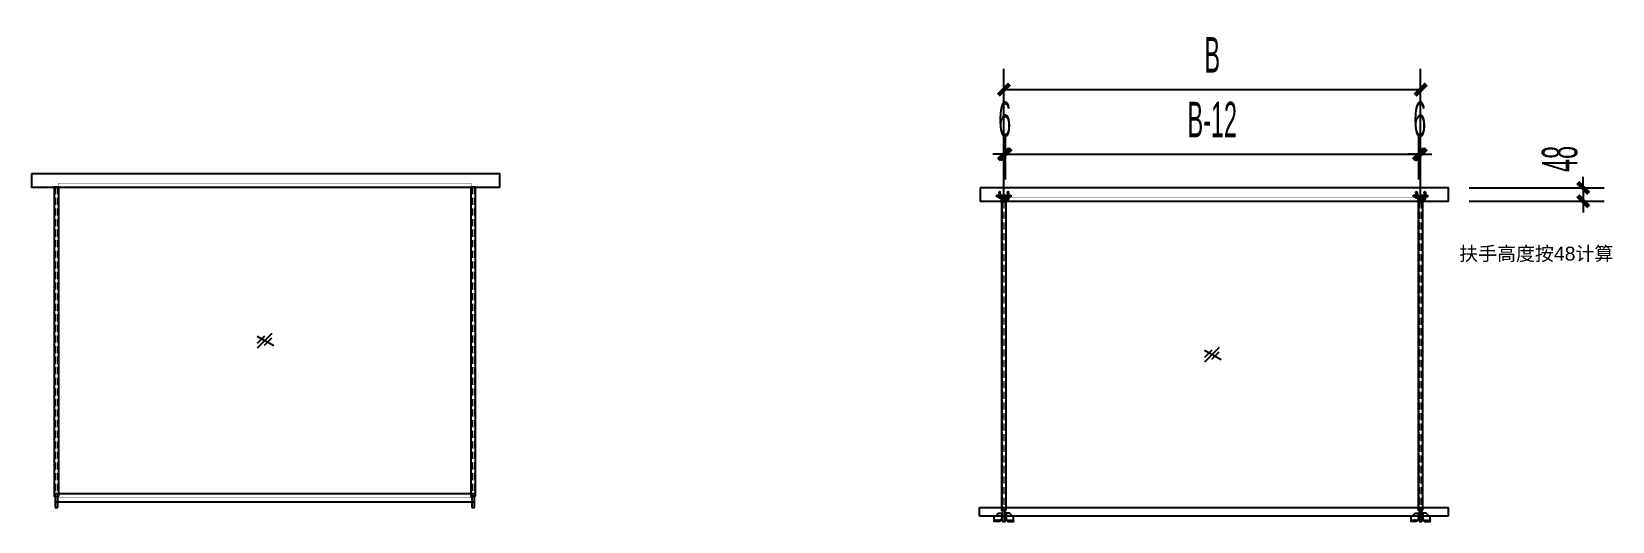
# Model space of a CAD drawing. Header units: millimetres. Extents: x 284 to 5999, y -2764 to 4947.
# Drawn here: x 284 to 5974, y -2764 to -1001 of the extents above.
import ezdxf

# ---------------------------------------------------------------- set-up
doc = ezdxf.new("R2010")
doc.units = ezdxf.units.MM
doc.header["$MEASUREMENT"] = 0
for name, pattern in [('CENTER', [2, 1.25, -0.25, 0.25, -0.25]), ('DASH', [0.35, 0.25, -0.1]), ('DASHED', [19.05, 12.7, -6.35])]:
    doc.linetypes.add(name, pattern=pattern)
for name, color, linetype in [('40钢型材', 34, 'Continuous'), ('@F01_Section_AL', 92, 'Continuous'), ('@F03_Section_Glass', 4, 'Continuous'), ('@F05_Section_Steel', 24, 'Continuous'), ('@F09_Submate', 8, 'Continuous'), ('@F19_DIM', 7, 'Continuous'), ('DIM', 8, 'Continuous'), ('F01_Section_Alu.E', 92, 'Continuous'), ('F05_Section_Plastic', 51, 'Continuous'), ('F06_Section_Steel', 24, 'Continuous'), ('F24_Fill', 251, 'Continuous'), ('pj', 4, 'Continuous'), ('WELD', 8, 'Continuous'), ('XX', 6, 'DASHED'), ('ZX', 1, 'CENTER'), ('图框', 7, 'Continuous')]:
    doc.layers.add(name, color=color, linetype=linetype)
doc.styles.add('_TCH_DIM_T3', font='hztxt_e.shx', dxfattribs={"width": 0.494118, "bigfont": 'hztxt.shx'})
doc.styles.get("Standard").update_dxf_attribs({"font": 'arial.ttf'})
doc.dimstyles.new('_TCH_ARCH&&50', dxfattribs={"dimtxt": 127.5, "dimasz": 40, "dimexe": 75, "dimexo": 75, "dimgap": 61.25, "dimtad": 1, "dimdec": 1, "dimzin": 12, "dimdsep": 46, "dimtxsty": '_TCH_DIM_T3', "dimblk": 'ARCHTICK', "dimcen": 0.09, "dimclrt": 7, "dimazin": 2, "dimtfac": 1, "dimtdec": 1, "dimtix": 1, "dimtmove": 2, "dimatfit": 3, "dimldrblk": 'ARCHTICK', "dimfxl": 50, "dimtolj": 1, "dimtzin": 0, "dimarcsym": 0})

# ---------------------------------------------------------------- blocks, each defined once
blk = doc.blocks.new('Railing_B_A$C2D332B79')
at = {"layer": 'DIM'}
for p, q in [((0, 280), (399, 58)), ((10, 110), (185, 286)), ((176, 65), (352, 241))]:
    blk.add_line(p, q, dxfattribs=at)
at = {"layer": 'DIM', "linetype": 'DASHED', "ltscale": 450}
blk.add_line((7, 0), (358, 351), dxfattribs=at)
blk = doc.blocks.new('Railing_B_肋板')
at = {"layer": '@F05_Section_Steel', "elevation": 0}
blk.add_lwpolyline([(-135353.8, 59079.8), (-135373.8, 59079.8), (-135373.8, 59094.8), (-135358.8, 59109.8), (-135343.8, 59109.8), (-135343.8, 59089.8)], close=True, dxfattribs=at)
at = {"layer": 'WELD'}
for centre, start, end in [((-135369.8, 59079.8, 0), 60, 180), ((-135365.8, 59079.8, 0), 60, 180), ((-135365.8, 59079.8, 0), 120, 180), ((-135361.8, 59079.8, 0), 60, 180), ((-135361.8, 59079.8, 0), 120, 180), ((-135357.8, 59079.8, 0), 60, 180), ((-135357.8, 59079.8, 0), 120, 180), ((-135353.8, 59079.8, 0), 60, 180), ((-135353.8, 59079.8, 0), 120, 180), ((-135349.8, 59079.8, 0), 90, 180), ((-135349.8, 59079.8, 0), 120, 180), ((-135343.8, 59105.8, 0), 90, 210), ((-135343.8, 59101.8, 0), 90, 210), ((-135343.8, 59097.8, 0), 90, 210), ((-135343.8, 59093.8, 0), 90, 210), ((-135343.8, 59089.8, 0), 90, 210), ((-135343.8, 59085.8, 0), 90, 180), ((-135343.8, 59101.8, 0), 90, 150), ((-135343.8, 59097.8, 0), 90, 150), ((-135343.8, 59093.8, 0), 90, 150), ((-135343.8, 59089.8, 0), 90, 150), ((-135343.8, 59085.8, 0), 90, 150)]:
    blk.add_arc(centre, 4, start, end, dxfattribs=at)
blk = doc.blocks.new('*U12')
at = {"layer": 'F24_Fill'}
h = blk.add_hatch(dxfattribs=at)
h.set_pattern_fill('塑料', color=256)
h.set_pattern_definition([(45, (0, -3.6338), (-1.76777, 1.76777), []), (45, (1.1785, -3.6338), (-1.76777, 1.76777), []), (135, (2.0207, -3.0744), (-1.76777, -1.76777), [1.23333, -1.26667])])
h.paths.add_polyline_path([(0, 10.7), (1, 10.7), (1, 35.7), (0, 35.7)])
at = {"layer": 'F05_Section_Plastic', "linetype": 'DASH', "ltscale": 10}
blk.add_lwpolyline([(0, 10.7), (1, 10.7), (1, 35.7), (0, 35.7)], close=True, dxfattribs=at)
blk = doc.blocks.new('*U18')
at = {"layer": 'pj'}
for p, q in [((-2.1, 0), (-2.1, -0.5)), ((-2.5, -0.8), (2.5, -0.4)), ((-2.5, -0.8), (2.5, -0.4)), ((-2.1, -0.5), (-2.5, -0.8)), ((-2.5, -0.8), (-2.5, -0.8)), ((-2.5, -0.8), (-2.1, -1.1)), ((-2.5, -1.6), (2.5, -1.2)), ((-2.5, -1.6), (2.5, -1.2)), ((-2.1, -1.3), (-2.5, -1.6)), ((-2.5, -1.6), (-2.5, -1.6)), ((-2.5, -1.6), (-2.1, -1.9)), ((-2.5, -2.4), (2.5, -2)), ((-2.5, -2.4), (2.5, -2)), ((-2.5, -2.4), (-2.1, -2.1)), ((-2.1, -2.7), (-2.5, -2.4)), ((-2.5, -2.4), (-2.5, -2.4)), ((-2.5, -3.2), (2.5, -2.8)), ((-2.5, -3.2), (2.5, -2.8)), ((-2.5, -3.2), (-2.1, -2.9)), ((-2.5, -3.2), (-2.5, -3.2)), ((-2.1, -3.5), (-2.5, -3.2)), ((-2.5, -4), (2.5, -3.6)), ((-2.5, -4), (2.5, -3.6)), ((-2.5, -4), (-2.1, -3.7)), ((-2.5, -4), (-2.5, -4)), ((-2.1, -4.3), (-2.5, -4)), ((-2.5, -4.8), (2.5, -4.4)), ((-2.5, -4.8), (2.5, -4.4)), ((-2.5, -4.8), (-2.1, -4.5)), ((-2.5, -4.8), (-2.5, -4.8)), ((-2.1, -5.1), (-2.5, -4.8)), ((-2.5, -5.6), (2.5, -5.2)), ((-2.5, -5.6), (2.5, -5.2)), ((-2.5, -5.6), (-2.1, -5.3)), ((-2.5, -5.6), (-2.5, -5.6)), ((-2.1, -5.9), (-2.5, -5.6)), ((-2.5, -6.4), (2.5, -6)), ((-2.5, -6.4), (2.5, -6)), ((-2.5, -6.4), (-2.1, -6.1)), ((-2.5, -6.4), (-2.5, -6.4)), ((-2.1, -6.7), (-2.5, -6.4)), ((-2.5, -7.2), (2.5, -6.8)), ((-2.5, -7.2), (2.5, -6.8)), ((-2.5, -7.2), (-2.1, -6.9)), ((-2.5, -7.2), (-2.5, -7.2)), ((-2.1, -7.5), (-2.5, -7.2)), ((-2.5, -8), (2.5, -7.6)), ((-2.5, -8), (2.5, -7.6)), ((-2.5, -8), (-2.1, -7.7)), ((-2.5, -8), (-2.5, -8)), ((-2.1, -8.3), (-2.5, -8)), ((-2.5, -8.8), (2.5, -8.4)), ((-2.5, -8.8), (2.5, -8.4)), ((-2.5, -8.8), (-2.1, -8.5)), ((-2.5, -8.8), (-2.5, -8.8)), ((-2.1, -9.1), (-2.5, -8.8)), ((-2.5, -9.6), (2.5, -9.2)), ((-2.5, -9.6), (2.5, -9.2)), ((-2.5, -9.6), (-2.1, -9.3)), ((-2.5, -9.6), (-2.5, -9.6)), ((-2.1, -9.9), (-2.5, -9.6)), ((-2.5, -10.4), (2.5, -10)), ((-2.5, -10.4), (2.5, -10)), ((-2.5, -10.4), (-2.1, -10.1)), ((-2.5, -10.4), (-2.5, -10.4)), ((-2.1, -10.7), (-2.5, -10.4)), ((-2.5, -11.2), (2.5, -10.8)), ((-2.5, -11.2), (2.5, -10.8)), ((-2.5, -11.2), (-2.1, -10.9)), ((-2.5, -11.2), (-2.5, -11.2)), ((-2.1, -11.5), (-2.5, -11.2)), ((-2.5, -12), (2.5, -11.6)), ((-2.5, -12), (2.5, -11.6)), ((-2.5, -12), (-2.1, -11.7)), ((-2.5, -12), (-2.5, -12)), ((-2.1, -12.3), (-2.5, -12)), ((-2.5, -12.8), (2.5, -12.4)), ((-2.5, -12.8), (2.5, -12.4)), ((-2.5, -12.8), (-2.1, -12.5)), ((-2.5, -12.8), (-2.5, -12.8)), ((-2.1, -13.1), (-2.5, -12.8)), ((-2.5, -13.6), (2.5, -13.2)), ((-2.5, -13.6), (2.5, -13.2)), ((-2.5, -13.6), (-2.1, -13.3)), ((-2.5, -13.6), (-2.5, -13.6)), ((-2.1, -13.9), (-2.5, -13.6)), ((-2.5, -14.4), (2.5, -14)), ((-2.5, -14.4), (2.5, -14)), ((-2.5, -14.4), (-2.1, -14.1)), ((-2.1, -14.7), (-2.5, -14.4)), ((-2.5, -14.4), (-2.5, -14.4)), ((-2.5, -15.2), (2.5, -14.8)), ((-2.5, -15.2), (2.5, -14.8)), ((-2.1, -14.9), (-2.5, -15.2)), ((-2.5, -15.2), (-2.5, -15.2)), ((-2.5, -15.2), (-2.1, -15.5)), ((-2.5, -16), (2.5, -15.6)), ((-2.5, -16), (2.5, -15.6)), ((-2.1, -15.7), (-2.5, -16)), ((-2.5, -16), (-2.5, -16)), ((-2.5, -16), (-2.1, -16.3)), ((-2.5, -16.8), (2.5, -16.4)), ((-2.5, -16.8), (2.5, -16.4)), ((-2.5, -16.8), (-2.1, -16.5)), ((-2.1, -17.1), (-2.5, -16.8)), ((-2.5, -16.8), (-2.5, -16.8)), ((-2.1, -0.5), (2.1, -0.1)), ((-2.1, -1.1), (2.1, -0.7)), ((-2.1, -1.3), (2.1, -0.9)), ((-2.1, -1.1), (-2.1, -1.3)), ((-2.1, -1.9), (2.1, -1.5)), ((-2.1, -2.1), (2.1, -1.7)), ((-2.1, -1.9), (-2.1, -2)), ((-2.1, -2.1), (-2.1, -2)), ((-2.1, -2.7), (2.1, -2.3)), ((-2.1, -2.9), (2.1, -2.5)), ((-2.1, -2.7), (-2.1, -2.8)), ((-2.1, -2.9), (-2.1, -2.8)), ((-2.1, -3.5), (2.1, -3.1)), ((-2.1, -3.7), (2.1, -3.3)), ((-2.1, -3.5), (-2.1, -3.6)), ((-2.1, -3.7), (-2.1, -3.6)), ((-2.1, -4.3), (2.1, -3.9)), ((-2.1, -4.5), (2.1, -4.1)), ((-2.1, -4.3), (-2.1, -4.4)), ((-2.1, -4.5), (-2.1, -4.4)), ((-2.1, -5.1), (2.1, -4.7)), ((-2.1, -5.3), (2.1, -4.9)), ((-2.1, -5.1), (-2.1, -5.2)), ((-2.1, -5.3), (-2.1, -5.2)), ((-2.1, -5.9), (2.1, -5.5)), ((-2.1, -6.1), (2.1, -5.7)), ((-2.1, -5.9), (-2.1, -6)), ((-2.1, -6.1), (-2.1, -6)), ((-2.1, -6.7), (2.1, -6.3)), ((-2.1, -6.9), (2.1, -6.5)), ((-2.1, -6.7), (-2.1, -6.8)), ((-2.1, -6.9), (-2.1, -6.8)), ((-2.1, -7.5), (2.1, -7.1)), ((-2.1, -7.7), (2.1, -7.3)), ((-2.1, -7.5), (-2.1, -7.6)), ((-2.1, -7.7), (-2.1, -7.6)), ((-2.1, -8.3), (2.1, -7.9)), ((-2.1, -8.5), (2.1, -8.1)), ((-2.1, -8.3), (-2.1, -8.4)), ((-2.1, -8.5), (-2.1, -8.4)), ((-2.1, -9.1), (2.1, -8.7)), ((-2.1, -9.3), (2.1, -8.9)), ((-2.1, -9.1), (-2.1, -9.2)), ((-2.1, -9.3), (-2.1, -9.2)), ((-2.1, -9.9), (2.1, -9.5)), ((-2.1, -10.1), (2.1, -9.7)), ((-2.1, -9.9), (-2.1, -10)), ((-2.1, -10.1), (-2.1, -10)), ((-2.1, -10.7), (2.1, -10.3)), ((-2.1, -10.9), (2.1, -10.5)), ((-2.1, -10.7), (-2.1, -10.8)), ((-2.1, -10.9), (-2.1, -10.8)), ((-2.1, -11.5), (2.1, -11.1)), ((-2.1, -11.7), (2.1, -11.3)), ((-2.1, -11.5), (-2.1, -11.6)), ((-2.1, -11.7), (-2.1, -11.6)), ((-2.1, -12.3), (2.1, -11.9)), ((-2.1, -12.5), (2.1, -12.1)), ((-2.1, -12.3), (-2.1, -12.4)), ((-2.1, -12.5), (-2.1, -12.4)), ((-2.1, -13.1), (2.1, -12.7)), ((-2.1, -13.3), (2.1, -12.9)), ((-2.1, -13.1), (-2.1, -13.2)), ((-2.1, -13.3), (-2.1, -13.2)), ((-2.1, -13.9), (2.1, -13.5)), ((-2.1, -14.1), (2.1, -13.7)), ((-2.1, -14.1), (-2.1, -13.9)), ((-2.1, -14.7), (2.1, -14.3)), ((-2.1, -14.9), (2.1, -14.5)), ((-2.1, -14.8), (-2.1, -14.7)), ((-2.1, -14.8), (-2.1, -14.9)), ((-2.1, -15.5), (2.1, -15.1)), ((-2.1, -15.7), (2.1, -15.3)), ((-2.1, -15.5), (-2.1, -15.7)), ((-2.1, -16.3), (2.1, -15.9)), ((-2.1, -16.5), (2.1, -16.1)), ((-2.1, -16.3), (-2.1, -16.4)), ((-2.1, -16.5), (-2.1, -16.4)), ((-2.1, -17.1), (2.1, -16.7)), ((-2.1, -17.2), (-2.1, -17.1)), ((2.5, -17.2), (-2.1, -17.2)), ((-0.9, -17.2), (2.1, -16.9)), ((1.8, -17.2), (2.5, -17.2)), ((2.1, 0), (2.1, -0.1)), ((2.1, -0.1), (2.5, -0.4)), ((2.5, -0.4), (2.1, -0.7)), ((2.1, -0.7), (2.1, -0.9)), ((2.1, -0.9), (2.5, -1.2)), ((2.5, -1.2), (2.1, -1.5)), ((2.1, -1.5), (2.1, -1.6)), ((2.1, -1.7), (2.1, -1.6)), ((2.5, -2), (2.1, -1.7)), ((2.1, -2.3), (2.5, -2)), ((2.1, -2.3), (2.1, -2.4)), ((2.1, -2.5), (2.1, -2.4)), ((2.5, -2.8), (2.1, -2.5)), ((2.1, -3.1), (2.5, -2.8)), ((2.1, -3.1), (2.1, -3.2)), ((2.1, -3.3), (2.1, -3.2)), ((2.5, -3.6), (2.1, -3.3)), ((2.1, -3.9), (2.5, -3.6)), ((2.1, -3.9), (2.1, -4)), ((2.1, -4.1), (2.1, -4)), ((2.5, -4.4), (2.1, -4.1)), ((2.1, -4.7), (2.5, -4.4)), ((2.1, -4.7), (2.1, -4.8)), ((2.1, -4.9), (2.1, -4.8)), ((2.5, -5.2), (2.1, -4.9)), ((2.1, -5.5), (2.5, -5.2)), ((2.1, -5.5), (2.1, -5.6)), ((2.1, -5.7), (2.1, -5.6)), ((2.5, -6), (2.1, -5.7)), ((2.1, -6.3), (2.5, -6)), ((2.1, -6.3), (2.1, -6.4)), ((2.1, -6.5), (2.1, -6.4)), ((2.5, -6.8), (2.1, -6.5)), ((2.1, -7.1), (2.5, -6.8)), ((2.1, -7.1), (2.1, -7.2)), ((2.1, -7.3), (2.1, -7.2)), ((2.5, -7.6), (2.1, -7.3)), ((2.1, -7.9), (2.5, -7.6)), ((2.1, -7.9), (2.1, -8)), ((2.1, -8.1), (2.1, -8)), ((2.5, -8.4), (2.1, -8.1)), ((2.1, -8.7), (2.5, -8.4)), ((2.1, -8.7), (2.1, -8.8)), ((2.1, -8.9), (2.1, -8.8)), ((2.5, -9.2), (2.1, -8.9)), ((2.1, -9.5), (2.5, -9.2)), ((2.1, -9.5), (2.1, -9.6)), ((2.1, -9.7), (2.1, -9.6)), ((2.5, -10), (2.1, -9.7)), ((2.1, -10.3), (2.5, -10)), ((2.1, -10.3), (2.1, -10.4)), ((2.1, -10.5), (2.1, -10.4)), ((2.5, -10.8), (2.1, -10.5)), ((2.1, -11.1), (2.5, -10.8)), ((2.1, -11.1), (2.1, -11.2)), ((2.1, -11.3), (2.1, -11.2)), ((2.5, -11.6), (2.1, -11.3)), ((2.1, -11.9), (2.5, -11.6)), ((2.1, -11.9), (2.1, -12)), ((2.1, -12.1), (2.1, -12)), ((2.5, -12.4), (2.1, -12.1)), ((2.1, -12.7), (2.5, -12.4)), ((2.1, -12.7), (2.1, -12.8)), ((2.1, -12.9), (2.1, -12.8)), ((2.5, -13.2), (2.1, -12.9)), ((2.1, -13.5), (2.5, -13.2)), ((2.1, -13.7), (2.1, -13.5)), ((2.5, -14), (2.1, -13.7)), ((2.1, -14.3), (2.5, -14)), ((2.1, -14.4), (2.1, -14.3)), ((2.1, -14.4), (2.1, -14.5)), ((2.1, -14.5), (2.5, -14.8)), ((2.5, -14.8), (2.1, -15.1)), ((2.1, -15.1), (2.1, -15.3)), ((2.1, -15.3), (2.5, -15.6)), ((2.5, -15.6), (2.1, -15.9)), ((2.1, -15.9), (2.1, -16)), ((2.1, -16.1), (2.1, -16)), ((2.5, -16.4), (2.1, -16.1)), ((2.1, -16.7), (2.5, -16.4)), ((2.1, -16.9), (2.1, -16.7)), ((2.5, -17.2), (2.1, -16.9)), ((2.5, -0.4), (2.5, -0.4)), ((2.5, -1.2), (2.5, -1.2)), ((2.5, -2), (2.5, -2)), ((2.5, -2.8), (2.5, -2.8)), ((2.5, -3.6), (2.5, -3.6)), ((2.5, -4.4), (2.5, -4.4)), ((2.5, -5.2), (2.5, -5.2)), ((2.5, -6), (2.5, -6)), ((2.5, -6.8), (2.5, -6.8)), ((2.5, -7.6), (2.5, -7.6)), ((2.5, -8.4), (2.5, -8.4)), ((2.5, -9.2), (2.5, -9.2)), ((2.5, -10), (2.5, -10)), ((2.5, -10.8), (2.5, -10.8)), ((2.5, -11.6), (2.5, -11.6)), ((2.5, -12.4), (2.5, -12.4)), ((2.5, -13.2), (2.5, -13.2)), ((2.5, -14), (2.5, -14)), ((2.5, -14.8), (2.5, -14.8)), ((2.5, -15.6), (2.5, -15.6)), ((2.5, -16.4), (2.5, -16.4)), ((2.5, -17.2), (2.5, -17.2))]:
    blk.add_line(p, q, dxfattribs=at)
blk.add_lwpolyline([(-4.8, 2.1), (-4.8, 0), (4.8, 0), (4.8, 2.1, 0.148437), (0.4, 3.7), (0.4, 3.5), (-0.4, 3.5), (-0.4, 3.7, 0.148437)], format="xyb", close=True, dxfattribs=at)
at = {"layer": 'ZX', "ltscale": 0.1}
blk.add_line((0, 4.7), (0, -18.2), dxfattribs=at)
blk = doc.blocks.new('Railing_B_563')
at = {"layer": 'XX', "ltscale": 2}
for p, q in [((-1, 0), (-1, -10)), ((0, 0), (-1, 0)), ((0, -10), (0, 0)), ((-4.5, -1.5), (-4.5, -8.5)), ((-1.7, -0.4), (-3.8, -0.4)), ((-1.7, -2.7), (-3.8, -2.7)), ((-1.7, -7.3), (-3.8, -7.3)), ((-1.7, -9.6), (-3.8, -9.6)), ((-1.7, -0.4), (-1, -0.9)), ((-1.7, -0.4), (-1.7, -9.6)), ((-1.7, -9.6), (-1, -9.1)), ((-1, -0.9), (-1, -7.4)), ((-1, -9.1), (-1, -7.4)), ((-1, -10), (0, -10)), ((10, -10), (10, 0)), ((10, 0), (11, 0)), ((11, -10), (10, -10)), ((11, 0), (11, -10)), ((11, -9), (11, -1)), ((11, -1), (12.3, -1)), ((12.3, -4.4), (11, -5)), ((12.3, -5), (11, -5.7)), ((12.3, -9), (11, -9)), ((12.3, -1), (12.3, -9)), ((12.3, -1.7), (12.3, -8.3)), ((12.9, -0.6), (16.4, -0.6)), ((12.9, -2.8), (16.4, -2.8)), ((12.9, -7.2), (16.4, -7.2)), ((12.9, -9.4), (16.4, -9.4)), ((17, -1.7), (17, -8.3)), ((17, -1.7), (17, -8.3)), ((17, -2.5), (20.6, -2.5)), ((17, -2.9), (21, -2.9)), ((17, -7.1), (21, -7.1)), ((17, -7.5), (20.6, -7.5)), ((20.6, -2.5), (21, -2.9)), ((20.6, -7.5), (20.6, -2.5)), ((20.6, -7.5), (21, -7.1)), ((21, -2.9), (21, -7.1))]:
    blk.add_line(p, q, dxfattribs=at)
for centre, radius, start, end in [((-3.2, -1.5), 1.27, 114.7812, 245.2188), ((-0.5, -5), 3.99, 144.4493, 215.5507), ((-3.2, -8.5), 1.27, 114.7812, 245.2188), ((13.6, -1.7), 1.27, 120, 240), ((16.4, -5), 4.12, 147.7958, 212.2042), ((13.6, -8.3), 1.27, 120, 240), ((15.7, -1.7), 1.27, 300, 60), ((12.9, -5), 4.12, 327.7958, 32.2042), ((15.7, -8.3), 1.27, 300, 60)]:
    blk.add_arc(centre, radius, start, end, dxfattribs=at)
blk = doc.blocks.new('Railing_B_lg3-2')
h = blk.add_hatch()
h.set_pattern_fill('ANSI37', color=8, scale=0.25, style=0)
h.set_pattern_definition([(45, (-86967.2132, 93233.461), (-0.5612660076, 0.5612660076), []), (135, (-86967.2132, 93233.461), (-0.5612660076, -0.5612660076), [])])
h.paths.add_polyline_path([(0, 5), (1, 5), (1, -10.5), (0, -10.5)])
blk.add_hatch(color=8).paths.add_polyline_path([(0, -8.5), (-3, -11.5), (0, -11.5)])
at = {"color": 8}
blk.add_lwpolyline([(0, 5), (1, 5), (1, -10.5), (0, -10.5)], close=True, dxfattribs=at)
at = {"layer": '40钢型材', "color": 1}
blk.add_lwpolyline([(0, -8.5), (0, -11.5), (-3, -11.5)], close=True, dxfattribs=at)
at = {"layer": '@F01_Section_AL', "linetype": 'ByBlock', "lineweight": -2, "ltscale": 2, "elevation": 0}
blk.add_lwpolyline([(8.5, -1123.5), (8.5, -11.5), (-8.5, -11.5), (-8.5, -1123.5)], close=True, dxfattribs=at)
at = {"layer": '@F05_Section_Steel', "elevation": 0}
blk.add_lwpolyline([(-4.5, -1123.5), (-4.5, -1163.5), (4.5, -1163.5), (4.5, -1123.5)], dxfattribs=at)
at = {"layer": 'F06_Section_Steel'}
blk.add_lwpolyline([(-25, 5), (-25, 8), (25, 8), (25, 5), (5, 5), (5, -10.5), (1, -10.5), (1, 5), (-25, 5)], dxfattribs=at)
blk.add_lwpolyline([(0, -8.5), (0, 5), (-5, 5), (-5, -11.5), (-3, -11.5)], close=True, dxfattribs=at)
at = {"layer": 'XX', "ltscale": 2}
for p, q in [((-7, -2.5, 0), (-7, -1123.5, 0)), ((-5, -11.5), (5, -11.5, 0)), ((-4.5, -11.5, 0), (-4.5, -1123.5, 0)), ((4.5, -11.5, 0), (4.5, -1123.5, 0)), ((7, -2.5, 0), (7, -1123.5, 0)), ((-4.5, -1163.5, 0), (4.5, -1163.5, 0))]:
    blk.add_line(p, q, dxfattribs=at)
at = {"rotation": 180}
for p in [(-15, 5), (15, 5)]:
    blk.add_blockref('*U18', p, dxfattribs=at)
at = {"color": 1}
blk.add_blockref('Railing_B_563', (-5, 1.7), dxfattribs=at)
at = {"layer": '@F09_Submate'}
blk.add_blockref('Railing_B_肋板', (135339.3, -60243.3, 0), dxfattribs=at)
at = {"layer": '@F09_Submate', "xscale": -1}
blk.add_blockref('Railing_B_肋板', (-135339.2, -60243.3, 0), dxfattribs=at)
at = {"layer": 'F01_Section_Alu.E', "xscale": -2, "yscale": 2, "zscale": 2, "rotation": 270}
blk.add_blockref('*U12', (-46.4, 8), dxfattribs=at)
blk = doc.blocks.new('_ArchTick')
at = {"color": 0, "linetype": 'ByBlock', "const_width": 0.4}
blk.add_lwpolyline([(-0.5, -0.5), (0.5, 0.5)], dxfattribs=at)
blk = doc.blocks.new('*D29')
at = {"layer": '@F19_DIM', "color": 0, "lineweight": -2, "transparency": 16777216}
for p, q in [((3783.5, -1533.8), (3783.5, -1367.8)), ((3789.5, -1533.8), (3789.5, -1367.8)), ((3783.5, -1442.8), (3743.5, -1442.8)), ((3783.5, -1442.8), (3789.5, -1442.8)), ((3789.5, -1442.8), (3829.5, -1442.8))]:
    blk.add_line(p, q, dxfattribs=at)
at = {"layer": 'Defpoints', "color": 0, "transparency": 16777216}
for p in [(3789.5, -1442.8), (3783.5, -1608.8), (3789.5, -1608.8)]:
    blk.add_point(p, dxfattribs=at)
at = {"layer": '@F19_DIM', "color": 0, "lineweight": -2, "transparency": 16777216, "xscale": 40, "yscale": 40, "zscale": 40}
blk.add_blockref('_ArchTick', (3783.5, -1442.8), dxfattribs=at)
at = {"layer": '@F19_DIM', "color": 0, "lineweight": -2, "transparency": 16777216, "xscale": 40, "yscale": 40, "zscale": 40, "rotation": 180}
blk.add_blockref('_ArchTick', (3789.5, -1442.8), dxfattribs=at)
at = {"layer": '@F19_DIM', "color": 7, "transparency": 16777216, "insert": (3786.5, -1317.8), "char_height": 127.5, "attachment_point": 5, "style": '_TCH_DIM_T3'}
blk.add_mtext('\\A1;6', dxfattribs=at)
blk = doc.blocks.new('*D30')
at = {"layer": '@F19_DIM', "color": 0, "lineweight": -2, "transparency": 16777216}
for p, q in [((3789.5, -1533.8), (3789.5, -1367.8)), ((5277.5, -1533.8), (5277.5, -1367.8)), ((3789.5, -1442.8), (5277.5, -1442.8))]:
    blk.add_line(p, q, dxfattribs=at)
at = {"layer": 'Defpoints', "color": 0, "transparency": 16777216}
for p in [(5277.5, -1442.8), (3789.5, -1608.8), (5277.5, -1608.8)]:
    blk.add_point(p, dxfattribs=at)
at = {"layer": '@F19_DIM', "color": 0, "lineweight": -2, "transparency": 16777216, "xscale": 40, "yscale": 40, "zscale": 40, "rotation": 180}
blk.add_blockref('_ArchTick', (3789.5, -1442.8), dxfattribs=at)
at = {"layer": '@F19_DIM', "color": 0, "lineweight": -2, "transparency": 16777216, "xscale": 40, "yscale": 40, "zscale": 40}
blk.add_blockref('_ArchTick', (5277.5, -1442.8), dxfattribs=at)
at = {"layer": '@F19_DIM', "color": 7, "transparency": 16777216, "insert": (4533.5, -1317.8), "char_height": 127.5, "attachment_point": 5, "style": '_TCH_DIM_T3'}
blk.add_mtext('\\A1;B-12', dxfattribs=at)
blk = doc.blocks.new('*D31')
at = {"layer": '@F19_DIM', "color": 0, "lineweight": -2, "transparency": 16777216}
for p, q in [((5277.5, -1533.8), (5277.5, -1367.8)), ((5283.5, -1533.8), (5283.5, -1367.8)), ((5277.5, -1442.8), (5237.5, -1442.8)), ((5277.5, -1442.8), (5283.5, -1442.8)), ((5283.5, -1442.8), (5323.5, -1442.8))]:
    blk.add_line(p, q, dxfattribs=at)
at = {"layer": 'Defpoints', "color": 0, "transparency": 16777216}
for p in [(5283.5, -1442.8), (5277.5, -1608.8), (5283.5, -1608.8)]:
    blk.add_point(p, dxfattribs=at)
at = {"layer": '@F19_DIM', "color": 0, "lineweight": -2, "transparency": 16777216, "xscale": 40, "yscale": 40, "zscale": 40}
blk.add_blockref('_ArchTick', (5277.5, -1442.8), dxfattribs=at)
at = {"layer": '@F19_DIM', "color": 0, "lineweight": -2, "transparency": 16777216, "xscale": 40, "yscale": 40, "zscale": 40, "rotation": 180}
blk.add_blockref('_ArchTick', (5283.5, -1442.8), dxfattribs=at)
at = {"layer": '@F19_DIM', "color": 7, "transparency": 16777216, "insert": (5280.5, -1317.8), "char_height": 127.5, "attachment_point": 5, "style": '_TCH_DIM_T3'}
blk.add_mtext('\\A1;6', dxfattribs=at)
blk = doc.blocks.new('*D32')
at = {"layer": '@F19_DIM', "color": 0, "lineweight": -2, "transparency": 16777216}
for p, q in [((3783.5, -1616.2), (3783.5, -1135)), ((5283.5, -1616.2), (5283.5, -1135)), ((3783.5, -1210), (5283.5, -1210))]:
    blk.add_line(p, q, dxfattribs=at)
at = {"layer": 'Defpoints', "color": 0, "transparency": 16777216}
for p in [(5283.5, -1210), (3783.5, -1691.2), (5283.5, -1691.2)]:
    blk.add_point(p, dxfattribs=at)
at = {"layer": '@F19_DIM', "color": 0, "lineweight": -2, "transparency": 16777216, "xscale": 40, "yscale": 40, "zscale": 40, "rotation": 180}
blk.add_blockref('_ArchTick', (3783.5, -1210), dxfattribs=at)
at = {"layer": '@F19_DIM', "color": 0, "lineweight": -2, "transparency": 16777216, "xscale": 40, "yscale": 40, "zscale": 40}
blk.add_blockref('_ArchTick', (5283.5, -1210), dxfattribs=at)
at = {"layer": '@F19_DIM', "color": 7, "transparency": 16777216, "insert": (4533.5, -1085), "char_height": 127.5, "attachment_point": 5, "style": '_TCH_DIM_T3'}
blk.add_mtext('\\A1;B', dxfattribs=at)
blk = doc.blocks.new('*D33')
at = {"color": 0, "lineweight": -2, "ltscale": 10, "transparency": 16777216}
for p, q in [((5869, -1564), (5869, -1524)), ((5458.5, -1564), (5944, -1564)), ((5869, -1564), (5869, -1612)), ((5458.5, -1612), (5944, -1612)), ((5869, -1612), (5869, -1652))]:
    blk.add_line(p, q, dxfattribs=at)
at = {"layer": 'Defpoints', "color": 0, "ltscale": 10, "transparency": 16777216}
for p in [(5383.5, -1564, 0), (5383.5, -1612, 0), (5869, -1612)]:
    blk.add_point(p, dxfattribs=at)
at = {"color": 0, "lineweight": -2, "ltscale": 10, "transparency": 16777216, "xscale": 40, "yscale": 40, "zscale": 40}
for p, rotation in [((5869, -1564), 270), ((5869, -1612), 90)]:
    blk.add_blockref('_ArchTick', p, dxfattribs=dict(at, rotation=rotation))
at = {"color": 7, "ltscale": 10, "transparency": 16777216, "insert": (5784.7, -1459.6), "char_height": 127.5, "attachment_point": 5, "rotation": 90, "style": '_TCH_DIM_T3'}
blk.add_mtext('\\A1;48', dxfattribs=at)
blk = doc.blocks.new('*U27')
at = {"layer": '@F01_Section_AL'}
blk.add_lwpolyline([(0, 0), (0, -48), (1685.5, -48), (1685.5, 0)], close=True, dxfattribs=at)
blk = doc.blocks.new('*U28')
at = {"layer": '@F01_Section_AL', "linetype": 'ByBlock', "lineweight": -2, "ltscale": 2, "elevation": 0}
for points in [[(8.5, -546.7), (8.5, 565.3), (-8.5, 565.3), (-8.5, -546.7)], [(1508.5, -546.7), (1508.5, 565.3), (1491.5, 565.3), (1491.5, -546.7)]]:
    blk.add_lwpolyline(points, close=True, dxfattribs=at)
at = {"layer": '@F03_Section_Glass', "const_width": 1, "elevation": 0}
for points in [[(6, 580.3), (1494, 580.3)], [(6, -551.7), (6, 580.3)], [(1494, 580.3), (1494, -551.7)], [(1494, -551.7), (6, -551.7)]]:
    blk.add_lwpolyline(points, dxfattribs=at)
at = {"layer": '@F05_Section_Steel'}
for p, q in [((-4.5, -546.7, 0), (-4.5, -586.7, 0)), ((4.5, -586.7, 0), (4.5, -546.7, 0)), ((1495.5, -546.7, 0), (1495.5, -586.7, 0)), ((1504.5, -586.7, 0), (1504.5, -546.7, 0)), ((-4.5, -586.7), (4.5, -586.7)), ((1495.5, -586.7), (1504.5, -586.7))]:
    blk.add_line(p, q, dxfattribs=at)
at = {"layer": 'F06_Section_Steel'}
blk.add_line((-4.5, -536.7, 0), (1504.5, -536.7, 0), dxfattribs=at)
at = {"layer": 'F06_Section_Steel', "elevation": 0}
blk.add_lwpolyline([(-4.5, -566.7), (1504.5, -566.7)], dxfattribs=at)
at = {"layer": 'XX', "ltscale": 2}
for p, q in [((-5, 565.2, 0), (5, 565.2, 0)), ((-4.5, 565.2, 0), (-4.5, -546.7, 0)), ((4.5, 565.2, 0), (4.5, -546.7, 0)), ((1495, 565.2, 0), (1505, 565.2, 0)), ((1495.5, 565.2, 0), (1495.5, -546.7, 0)), ((1504.5, 565.2), (1504.5, -546.7)), ((-4.5, -586.7), (4.5, -586.7)), ((1495.5, -586.7), (1504.5, -586.7))]:
    blk.add_line(p, q, dxfattribs=at)
at = {"layer": '图框', "xscale": 0.1499999999650754, "yscale": 0.1499999999650754, "zscale": 0.1499999999650754}
blk.add_blockref('Railing_B_A$C2D332B79', (722.3, -12.4, 0), dxfattribs=at)

msp = doc.modelspace()

# ---------------------------------------------------------------- linework, layer by layer
at = {"layer": '@F01_Section_AL', "elevation": 0}
msp.add_lwpolyline([(3697.95, -1563.96), (3697.95, -1611.98), (5383.45, -1611.98), (5383.45, -1563.96)], close=True, dxfattribs=at)
at = {"layer": '@F03_Section_Glass', "const_width": 1, "elevation": 0}
msp.add_lwpolyline([(3789.45, -1596.96), (5277.45, -1596.96), (5277.45, -2728.96), (3789.45, -2728.96)], close=True, dxfattribs=at)
at = {"layer": 'F06_Section_Steel'}
for p, q in [((3695.95, -2713.96), (5383.45, -2713.96, 0)), ((3695.95, -2743.96, 0), (5383.45, -2743.96, 0))]:
    msp.add_line(p, q, dxfattribs=at)
at = {"layer": 'F06_Section_Steel', "elevation": 0}
for points in [[(3695.95, -2743.96), (3695.95, -2713.96)], [(5383.45, -2743.96), (5383.45, -2713.96)]]:
    msp.add_lwpolyline(points, dxfattribs=at)

# ---------------------------------------------------------------- block references
for name, p in [('*U27', (283.53, -1513.49, 0)), ('*U28', (372.88, -2126.75, 0))]:
    msp.add_blockref(name, p)
at = {"color": 1}
for p in [(3783.45, -1600.49, 0), (5283.45, -1600.49, 0)]:
    msp.add_blockref('Railing_B_lg3-2', p, dxfattribs=at)
at = {"layer": '图框', "xscale": 0.1499999999650754, "yscale": 0.1499999999650754, "zscale": 0.1499999999650754}
msp.add_blockref('Railing_B_A$C2D332B79', (4505.78, -2189.58, 0), dxfattribs=at)

# ---------------------------------------------------------------- texts
at = {"insert": (5422.33, -1775.39), "char_height": 50, "attachment_point": 1}
msp.add_mtext_dynamic_manual_height_columns('{\\fSimSun|b0|i0|c134|p2;扶手高度按}48{\\fSimSun|b0|i0|c134|p2;计算}', width=962.4227, gutter_width=12.5, heights=[0], dxfattribs=at)

# ---------------------------------------------------------------- dimensions: what is measured, and where the dimension line sits
at = {"ltscale": 10}
dim = msp.add_linear_dim(base=(5868.99, -1611.98, 0), p1=(5383.45, -1563.96, 0), p2=(5383.45, -1611.98, 0), angle=90, dimstyle='_TCH_ARCH&&50', dxfattribs=at)
dim.commit()
dim.dimension.update_dxf_attribs({"geometry": '*D33', "text_midpoint": (5784.72, -1459.61, 0), "dimtype": 160})
at = {"layer": '@F19_DIM'}
for p1, p2, distance, text, picture, middle in [((3783.45, -1691.22, 0), (5283.45, -1691.22, 0), 481.19, 'B', '*D32', (4533.45, -1085.04, 0)), ((3789.45, -1608.8, 0), (5277.45, -1608.8, 0), 166, 'B-12', '*D30', (4533.45, -1317.8, 0))]:
    dim = msp.add_aligned_dim(p1=p1, p2=p2, distance=distance, text=text, dimstyle='_TCH_ARCH&&50', dxfattribs=at)
    dim.commit()
    dim.dimension.update_dxf_attribs({"geometry": picture, "text_midpoint": middle})
for p1, p2, picture, middle in [((3783.45, -1608.8, 0), (3789.45, -1608.8, 0), '*D29', (3786.45, -1317.8, 0)), ((5277.45, -1608.8, 0), (5283.45, -1608.8, 0), '*D31', (5280.45, -1317.8, 0))]:
    dim = msp.add_aligned_dim(p1=p1, p2=p2, distance=166, dimstyle='_TCH_ARCH&&50', dxfattribs=at)
    dim.commit()
    dim.dimension.update_dxf_attribs({"geometry": picture, "text_midpoint": middle})

doc.saveas('drawing.dxf')
